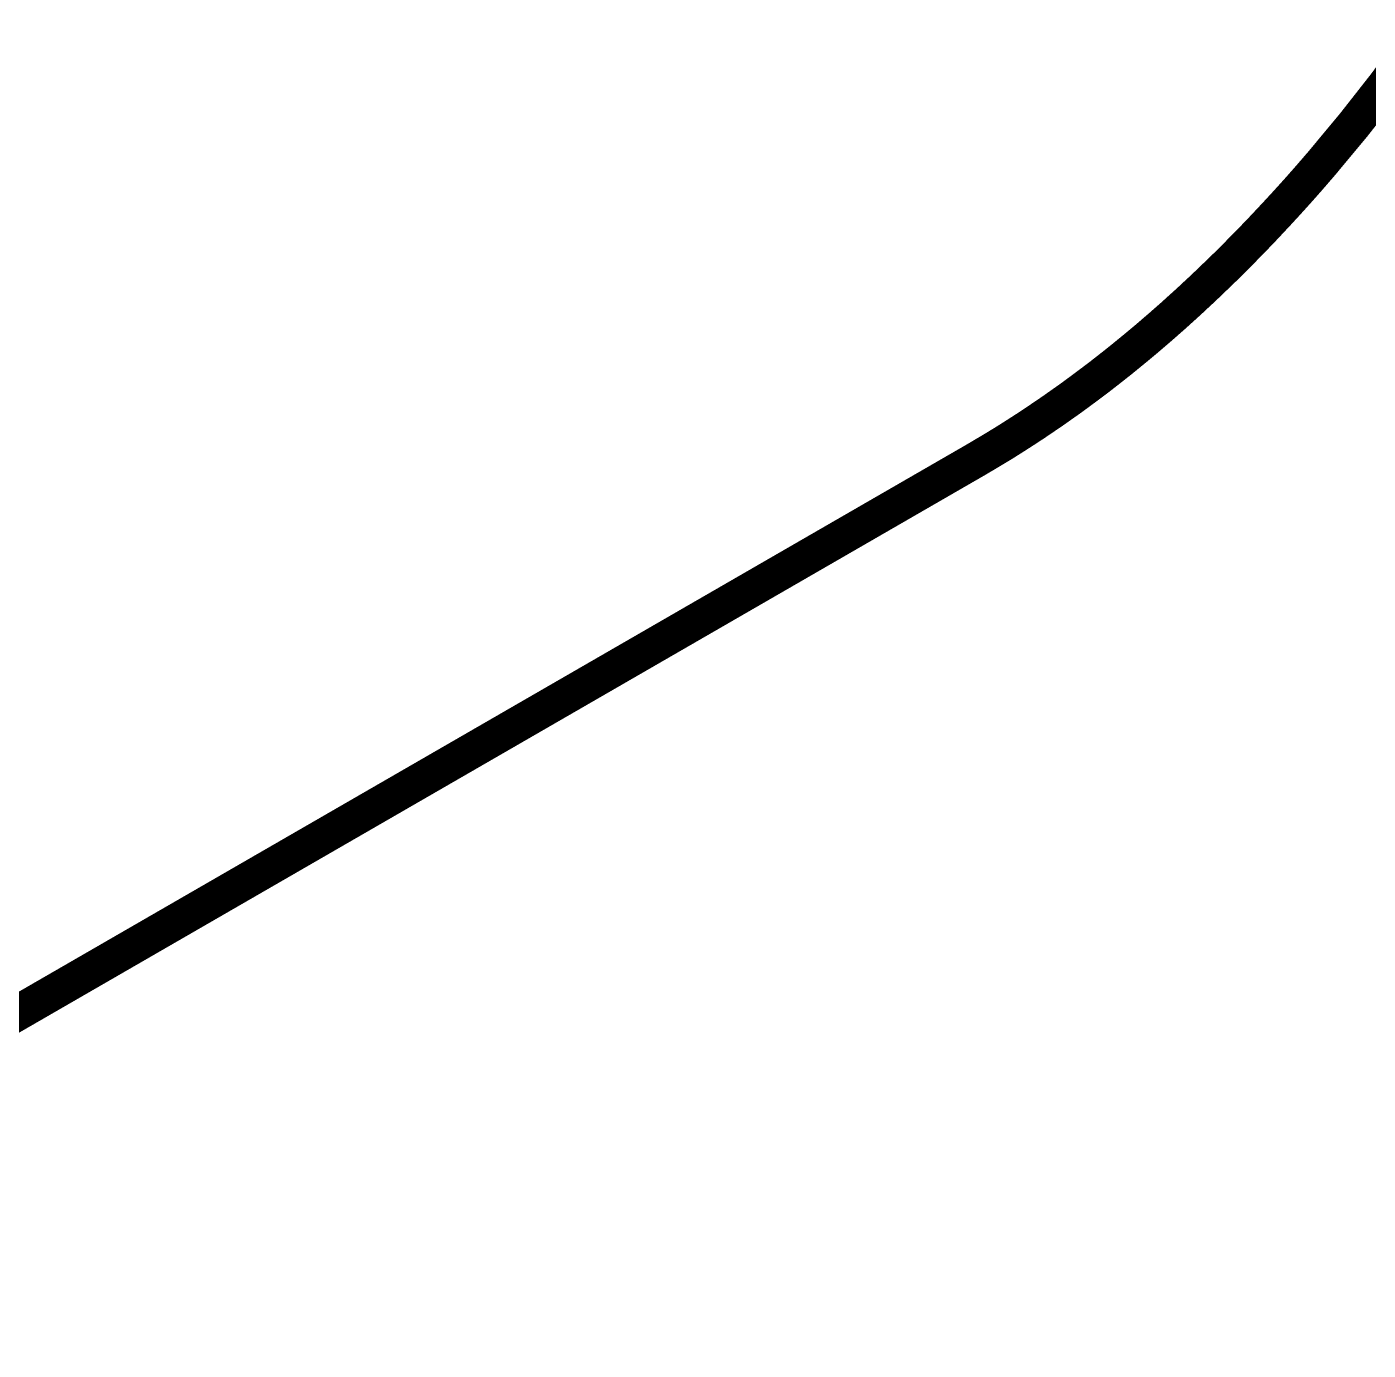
# Model space of a CAD drawing. Header units: millimetres. Extents: x 178 to 562, y 241 to 450.
# Drawn here: x 546.972 to 548.854, y 321.93 to 323.787 of the extents above; entities that cross this region are included whole.
import ezdxf

# ---------------------------------------------------------------- set-up
doc = ezdxf.new("R2010")
doc.units = ezdxf.units.MM
doc.layers.add('Mechanical1', color=6, linetype='Continuous')

msp = doc.modelspace()

# ---------------------------------------------------------------- linework, layer by layer
at = {"layer": 'Mechanical1', "const_width": 0.05}
msp.add_lwpolyline([(548.9194, 323.7622, -0.021359), (548.7883, 323.5952)], format="xyb", dxfattribs=at)
for points in [[(548.7691, 323.573), (548.7883, 323.5952)], [(548.7536, 323.5555), (548.7691, 323.573)], [(548.7263, 323.5256), (548.7393, 323.5397)], [(548.7393, 323.5397), (548.7536, 323.5555)], [(548.7145, 323.513), (548.7263, 323.5256)], [(548.6936, 323.491), (548.7041, 323.5019)], [(548.7041, 323.5019), (548.7145, 323.513)], [(548.6752, 323.4722), (548.6844, 323.4815)], [(548.6844, 323.4815), (548.6936, 323.491)], [(548.6594, 323.4563), (548.6673, 323.4642)], [(548.6673, 323.4642), (548.6752, 323.4722)], [(548.6435, 323.4408), (548.6515, 323.4485)], [(548.6515, 323.4485), (548.6594, 323.4563)], [(548.6198, 323.4181), (548.6277, 323.4256)], [(548.6277, 323.4256), (548.6356, 323.4332)], [(548.6356, 323.4332), (548.6435, 323.4408)], [(548.6039, 323.4033), (548.6118, 323.4107)], [(548.6118, 323.4107), (548.6198, 323.4181)], [(548.5801, 323.3817), (548.588, 323.3889)], [(548.588, 323.3889), (548.596, 323.3961)], [(548.596, 323.3961), (548.6039, 323.4033)], [(548.5629, 323.3666), (548.5721, 323.3747)], [(548.5721, 323.3747), (548.5801, 323.3817)], [(548.535, 323.3428), (548.5443, 323.3506)], [(548.5443, 323.3506), (548.5536, 323.3586)], [(548.5536, 323.3586), (548.5629, 323.3666)], [(548.5164, 323.3275), (548.5257, 323.3351)], [(548.5257, 323.3351), (548.535, 323.3428)], [(548.4885, 323.3052), (548.4978, 323.3125)], [(548.4978, 323.3125), (548.5071, 323.3199)], [(548.5071, 323.3199), (548.5164, 323.3275)], [(548.4672, 323.2888), (548.4779, 323.2969)], [(548.4779, 323.2969), (548.4885, 323.3052)], [(548.4458, 323.2729), (548.4565, 323.2808)], [(548.4565, 323.2808), (548.4672, 323.2888)], [(548.4111, 323.2481), (548.4231, 323.2566)], [(548.4231, 323.2566), (548.4352, 323.2651)], [(548.4352, 323.2651), (548.4458, 323.2729)], [(548.3856, 323.2308), (548.399, 323.2399)], [(548.399, 323.2399), (548.4111, 323.2481)], [(548.3574, 323.2125), (548.3722, 323.222)], [(548.3722, 323.222), (548.3856, 323.2308)], [(548.3265, 323.1934), (548.3427, 323.2032)], [(548.3427, 323.2032), (548.3574, 323.2125)], [(548.3022, 323.179), (548.309, 323.183)], [(548.309, 323.183), (548.3265, 323.1934)], [(546.1825, 321.9553), (548.3022, 323.179)]]:
    msp.add_lwpolyline(points, dxfattribs=at)
at = {"layer": 'Mechanical1', "const_width": 0.025}
for points in [[(548.7758, 323.5952, 1), (548.8008, 323.5952, 1)], [(548.7758, 323.5952, 1), (548.8008, 323.5952, 1)], [(548.7566, 323.573, 1), (548.7816, 323.573, 1)], [(548.7566, 323.573, 1), (548.7816, 323.573, 1)], [(548.7268, 323.5397, 1), (548.7518, 323.5397, 1)], [(548.7268, 323.5397, 1), (548.7518, 323.5397, 1)], [(548.7411, 323.5555, 1), (548.7661, 323.5555, 1)], [(548.7411, 323.5555, 1), (548.7661, 323.5555, 1)], [(548.7138, 323.5256, 1), (548.7388, 323.5256, 1)], [(548.7138, 323.5256, 1), (548.7388, 323.5256, 1)], [(548.6916, 323.5019, 1), (548.7166, 323.5019, 1)], [(548.6916, 323.5019, 1), (548.7166, 323.5019, 1)], [(548.702, 323.513, 1), (548.727, 323.513, 1)], [(548.702, 323.513, 1), (548.727, 323.513, 1)], [(548.6719, 323.4815, 1), (548.6969, 323.4815, 1)], [(548.6719, 323.4815, 1), (548.6969, 323.4815, 1)], [(548.6811, 323.491, 1), (548.7061, 323.491, 1)], [(548.6811, 323.491, 1), (548.7061, 323.491, 1)], [(548.6548, 323.4642, 1), (548.6798, 323.4642, 1)], [(548.6548, 323.4642, 1), (548.6798, 323.4642, 1)], [(548.6627, 323.4722, 1), (548.6877, 323.4722, 1)], [(548.6627, 323.4722, 1), (548.6877, 323.4722, 1)], [(548.639, 323.4485, 1), (548.664, 323.4485, 1)], [(548.639, 323.4485, 1), (548.664, 323.4485, 1)], [(548.6469, 323.4563, 1), (548.6719, 323.4563, 1)], [(548.6469, 323.4563, 1), (548.6719, 323.4563, 1)], [(548.6152, 323.4256, 1), (548.6402, 323.4256, 1)], [(548.6152, 323.4256, 1), (548.6402, 323.4256, 1)], [(548.6231, 323.4332, 1), (548.6481, 323.4332, 1)], [(548.6231, 323.4332, 1), (548.6481, 323.4332, 1)], [(548.631, 323.4408, 1), (548.656, 323.4408, 1)], [(548.631, 323.4408, 1), (548.656, 323.4408, 1)], [(548.5993, 323.4107, 1), (548.6243, 323.4107, 1)], [(548.5993, 323.4107, 1), (548.6243, 323.4107, 1)], [(548.6073, 323.4181, 1), (548.6323, 323.4181, 1)], [(548.6073, 323.4181, 1), (548.6323, 323.4181, 1)], [(548.5755, 323.3889, 1), (548.6005, 323.3889, 1)], [(548.5755, 323.3889, 1), (548.6005, 323.3889, 1)], [(548.5835, 323.3961, 1), (548.6085, 323.3961, 1)], [(548.5835, 323.3961, 1), (548.6085, 323.3961, 1)], [(548.5914, 323.4033, 1), (548.6164, 323.4033, 1)], [(548.5914, 323.4033, 1), (548.6164, 323.4033, 1)], [(548.5596, 323.3747, 1), (548.5846, 323.3747, 1)], [(548.5596, 323.3747, 1), (548.5846, 323.3747, 1)], [(548.5676, 323.3817, 1), (548.5926, 323.3817, 1)], [(548.5676, 323.3817, 1), (548.5926, 323.3817, 1)], [(548.5318, 323.3506, 1), (548.5568, 323.3506, 1)], [(548.5318, 323.3506, 1), (548.5568, 323.3506, 1)], [(548.5411, 323.3586, 1), (548.5661, 323.3586, 1)], [(548.5411, 323.3586, 1), (548.5661, 323.3586, 1)], [(548.5504, 323.3666, 1), (548.5754, 323.3666, 1)], [(548.5504, 323.3666, 1), (548.5754, 323.3666, 1)], [(548.5132, 323.3351, 1), (548.5382, 323.3351, 1)], [(548.5132, 323.3351, 1), (548.5382, 323.3351, 1)], [(548.5225, 323.3428, 1), (548.5475, 323.3428, 1)], [(548.5225, 323.3428, 1), (548.5475, 323.3428, 1)], [(548.4853, 323.3125, 1), (548.5103, 323.3125, 1)], [(548.4853, 323.3125, 1), (548.5103, 323.3125, 1)], [(548.4946, 323.3199, 1), (548.5196, 323.3199, 1)], [(548.4946, 323.3199, 1), (548.5196, 323.3199, 1)], [(548.5039, 323.3275, 1), (548.5289, 323.3275, 1)], [(548.5039, 323.3275, 1), (548.5289, 323.3275, 1)], [(548.4654, 323.2969, 1), (548.4904, 323.2969, 1)], [(548.4654, 323.2969, 1), (548.4904, 323.2969, 1)], [(548.476, 323.3052, 1), (548.501, 323.3052, 1)], [(548.476, 323.3052, 1), (548.501, 323.3052, 1)], [(548.444, 323.2808, 1), (548.469, 323.2808, 1)], [(548.444, 323.2808, 1), (548.469, 323.2808, 1)], [(548.4547, 323.2888, 1), (548.4797, 323.2888, 1)], [(548.4547, 323.2888, 1), (548.4797, 323.2888, 1)], [(548.4106, 323.2566, 1), (548.4356, 323.2566, 1)], [(548.4106, 323.2566, 1), (548.4356, 323.2566, 1)], [(548.4227, 323.2651, 1), (548.4477, 323.2651, 1)], [(548.4227, 323.2651, 1), (548.4477, 323.2651, 1)], [(548.4333, 323.2729, 1), (548.4583, 323.2729, 1)], [(548.4333, 323.2729, 1), (548.4583, 323.2729, 1)], [(548.3865, 323.2399, 1), (548.4115, 323.2399, 1)], [(548.3865, 323.2399, 1), (548.4115, 323.2399, 1)], [(548.3986, 323.2481, 1), (548.4236, 323.2481, 1)], [(548.3986, 323.2481, 1), (548.4236, 323.2481, 1)], [(548.3597, 323.222, 1), (548.3847, 323.222, 1)], [(548.3597, 323.222, 1), (548.3847, 323.222, 1)], [(548.3731, 323.2308, 1), (548.3981, 323.2308, 1)], [(548.3731, 323.2308, 1), (548.3981, 323.2308, 1)], [(548.3302, 323.2032, 1), (548.3552, 323.2032, 1)], [(548.3302, 323.2032, 1), (548.3552, 323.2032, 1)], [(548.3449, 323.2125, 1), (548.3699, 323.2125, 1)], [(548.3449, 323.2125, 1), (548.3699, 323.2125, 1)], [(548.2965, 323.183, 1), (548.3215, 323.183, 1)], [(548.2965, 323.183, 1), (548.3215, 323.183, 1)], [(548.314, 323.1934, 1), (548.339, 323.1934, 1)], [(548.314, 323.1934, 1), (548.339, 323.1934, 1)], [(548.2897, 323.179, 1), (548.3147, 323.179, 1)], [(548.2897, 323.179, 1), (548.3147, 323.179, 1)]]:
    msp.add_lwpolyline(points, format="xyb", close=True, dxfattribs=at)

doc.saveas('drawing.dxf')
